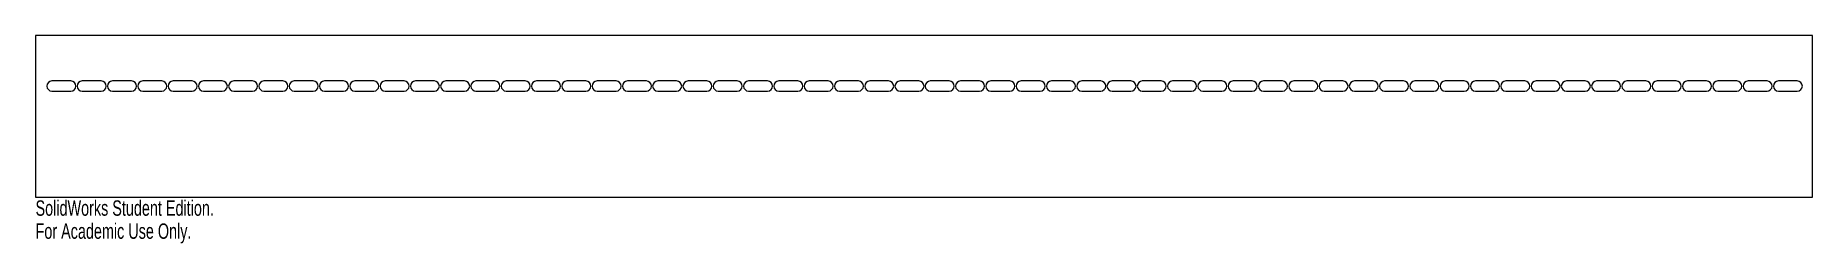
# Model space of a CAD drawing. Header units: inches. Extents: x -11 to 11, y -1.6 to 1.
import ezdxf

# ---------------------------------------------------------------- set-up
doc = ezdxf.new("R2010")
doc.units = ezdxf.units.IN
doc.header["$MEASUREMENT"] = 0
doc.styles.add('SLDTEXTSTYLE0', font='TXT', dxfattribs={"width": 0.7})

msp = doc.modelspace()

# ---------------------------------------------------------------- linework, layer by layer
at = {"color": 7, "linetype": 'Continuous', "lineweight": 15}
for p, q in [((-11, 1), (-11, -1)), ((11, 1), (-11, 1)), ((11, -1), (11, 1)), ((-10.5625, 0.4375), (-10.796875, 0.4375)), ((-10.796875, 0.3125), (-10.5625, 0.3125)), ((-10.1875, 0.4375), (-10.421875, 0.4375)), ((-10.421875, 0.3125), (-10.1875, 0.3125)), ((-9.8125, 0.4375), (-10.046875, 0.4375)), ((-10.046875, 0.3125), (-9.8125, 0.3125)), ((-9.4375, 0.4375), (-9.671875, 0.4375)), ((-9.671875, 0.3125), (-9.4375, 0.3125)), ((-9.0625, 0.4375), (-9.296875, 0.4375)), ((-9.296875, 0.3125), (-9.0625, 0.3125)), ((-8.6875, 0.4375), (-8.921875, 0.4375)), ((-8.921875, 0.3125), (-8.6875, 0.3125)), ((-8.3125, 0.4375), (-8.546875, 0.4375)), ((-8.546875, 0.3125), (-8.3125, 0.3125)), ((-7.9375, 0.4375), (-8.171875, 0.4375)), ((-8.171875, 0.3125), (-7.9375, 0.3125)), ((-7.5625, 0.4375), (-7.796875, 0.4375)), ((-7.796875, 0.3125), (-7.5625, 0.3125)), ((-7.1875, 0.4375), (-7.421875, 0.4375)), ((-7.421875, 0.3125), (-7.1875, 0.3125)), ((-6.8125, 0.4375), (-7.046875, 0.4375)), ((-7.046875, 0.3125), (-6.8125, 0.3125)), ((-6.4375, 0.4375), (-6.671875, 0.4375)), ((-6.671875, 0.3125), (-6.4375, 0.3125)), ((-6.0625, 0.4375), (-6.296875, 0.4375)), ((-6.296875, 0.3125), (-6.0625, 0.3125)), ((-5.6875, 0.4375), (-5.921875, 0.4375)), ((-5.921875, 0.3125), (-5.6875, 0.3125)), ((-5.3125, 0.4375), (-5.546875, 0.4375)), ((-5.546875, 0.3125), (-5.3125, 0.3125)), ((-4.9375, 0.4375), (-5.171875, 0.4375)), ((-5.171875, 0.3125), (-4.9375, 0.3125)), ((-4.5625, 0.4375), (-4.796875, 0.4375)), ((-4.796875, 0.3125), (-4.5625, 0.3125)), ((-4.1875, 0.4375), (-4.421875, 0.4375)), ((-4.421875, 0.3125), (-4.1875, 0.3125)), ((-3.8125, 0.4375), (-4.046875, 0.4375)), ((-4.046875, 0.3125), (-3.8125, 0.3125)), ((-3.4375, 0.4375), (-3.671875, 0.4375)), ((-3.671875, 0.3125), (-3.4375, 0.3125)), ((-3.0625, 0.4375), (-3.296875, 0.4375)), ((-3.296875, 0.3125), (-3.0625, 0.3125)), ((-2.6875, 0.4375), (-2.921875, 0.4375)), ((-2.921875, 0.3125), (-2.6875, 0.3125)), ((-2.3125, 0.4375), (-2.546875, 0.4375)), ((-2.546875, 0.3125), (-2.3125, 0.3125)), ((-1.9375, 0.4375), (-2.171875, 0.4375)), ((-2.171875, 0.3125), (-1.9375, 0.3125)), ((-1.5625, 0.4375), (-1.796875, 0.4375)), ((-1.796875, 0.3125), (-1.5625, 0.3125)), ((-1.1875, 0.4375), (-1.421875, 0.4375)), ((-1.421875, 0.3125), (-1.1875, 0.3125)), ((-0.8125, 0.4375), (-1.046875, 0.4375)), ((-1.046875, 0.3125), (-0.8125, 0.3125)), ((-0.4375, 0.4375), (-0.671875, 0.4375)), ((-0.671875, 0.3125), (-0.4375, 0.3125)), ((-0.0625, 0.4375), (-0.296875, 0.4375)), ((-0.296875, 0.3125), (-0.0625, 0.3125)), ((0.3125, 0.4375), (0.078125, 0.4375)), ((0.078125, 0.3125), (0.3125, 0.3125)), ((0.6875, 0.4375), (0.453125, 0.4375)), ((0.453125, 0.3125), (0.6875, 0.3125)), ((1.0625, 0.4375), (0.828125, 0.4375)), ((0.828125, 0.3125), (1.0625, 0.3125)), ((1.4375, 0.4375), (1.203125, 0.4375)), ((1.203125, 0.3125), (1.4375, 0.3125)), ((1.8125, 0.4375), (1.578125, 0.4375)), ((1.578125, 0.3125), (1.8125, 0.3125)), ((2.1875, 0.4375), (1.953125, 0.4375)), ((1.953125, 0.3125), (2.1875, 0.3125)), ((2.5625, 0.4375), (2.328125, 0.4375)), ((2.328125, 0.3125), (2.5625, 0.3125)), ((2.9375, 0.4375), (2.703125, 0.4375)), ((2.703125, 0.3125), (2.9375, 0.3125)), ((3.3125, 0.4375), (3.078125, 0.4375)), ((3.078125, 0.3125), (3.3125, 0.3125)), ((3.6875, 0.4375), (3.453125, 0.4375)), ((3.453125, 0.3125), (3.6875, 0.3125)), ((4.0625, 0.4375), (3.828125, 0.4375)), ((3.828125, 0.3125), (4.0625, 0.3125)), ((4.4375, 0.4375), (4.203125, 0.4375)), ((4.203125, 0.3125), (4.4375, 0.3125)), ((4.8125, 0.4375), (4.578125, 0.4375)), ((4.578125, 0.3125), (4.8125, 0.3125)), ((5.1875, 0.4375), (4.953125, 0.4375)), ((4.953125, 0.3125), (5.1875, 0.3125)), ((5.5625, 0.4375), (5.328125, 0.4375)), ((5.328125, 0.3125), (5.5625, 0.3125)), ((5.9375, 0.4375), (5.703125, 0.4375)), ((5.703125, 0.3125), (5.9375, 0.3125)), ((6.3125, 0.4375), (6.078125, 0.4375)), ((6.078125, 0.3125), (6.3125, 0.3125)), ((6.6875, 0.4375), (6.453125, 0.4375)), ((6.453125, 0.3125), (6.6875, 0.3125)), ((7.0625, 0.4375), (6.828125, 0.4375)), ((6.828125, 0.3125), (7.0625, 0.3125)), ((7.4375, 0.4375), (7.203125, 0.4375)), ((7.203125, 0.3125), (7.4375, 0.3125)), ((7.8125, 0.4375), (7.578125, 0.4375)), ((7.578125, 0.3125), (7.8125, 0.3125)), ((8.1875, 0.4375), (7.953125, 0.4375)), ((7.953125, 0.3125), (8.1875, 0.3125)), ((8.5625, 0.4375), (8.328125, 0.4375)), ((8.328125, 0.3125), (8.5625, 0.3125)), ((8.9375, 0.4375), (8.703125, 0.4375)), ((8.703125, 0.3125), (8.9375, 0.3125)), ((9.3125, 0.4375), (9.078125, 0.4375)), ((9.078125, 0.3125), (9.3125, 0.3125)), ((9.6875, 0.4375), (9.453125, 0.4375)), ((9.453125, 0.3125), (9.6875, 0.3125)), ((10.0625, 0.4375), (9.828125, 0.4375)), ((9.828125, 0.3125), (10.0625, 0.3125)), ((10.4375, 0.4375), (10.203125, 0.4375)), ((10.203125, 0.3125), (10.4375, 0.3125)), ((10.8125, 0.4375), (10.578125, 0.4375)), ((10.578125, 0.3125), (10.8125, 0.3125)), ((-11, -1), (11, -1))]:
    msp.add_line(p, q, dxfattribs=at)
for centre, start, end in [((-10.796875, 0.375), 90, 270), ((-10.5625, 0.375), 270, 90), ((-10.421875, 0.375), 90, 270), ((-10.1875, 0.375), 270, 90), ((-10.046875, 0.375), 90, 270), ((-9.8125, 0.375), 270, 90), ((-9.671875, 0.375), 90, 270), ((-9.4375, 0.375), 270, 90), ((-9.296875, 0.375), 90, 270), ((-9.0625, 0.375), 270, 90), ((-8.921875, 0.375), 90, 270), ((-8.6875, 0.375), 270, 90), ((-8.546875, 0.375), 90, 270), ((-8.3125, 0.375), 270, 90), ((-8.171875, 0.375), 90, 270), ((-7.9375, 0.375), 270, 90), ((-7.796875, 0.375), 90, 270), ((-7.5625, 0.375), 270, 90), ((-7.421875, 0.375), 90, 270), ((-7.1875, 0.375), 270, 90), ((-7.046875, 0.375), 90, 270), ((-6.8125, 0.375), 270, 90), ((-6.671875, 0.375), 90, 270), ((-6.4375, 0.375), 270, 90), ((-6.296875, 0.375), 90, 270), ((-6.0625, 0.375), 270, 90), ((-5.921875, 0.375), 90, 270), ((-5.6875, 0.375), 270, 90), ((-5.546875, 0.375), 90, 270), ((-5.3125, 0.375), 270, 90), ((-5.171875, 0.375), 90, 270), ((-4.9375, 0.375), 270, 90), ((-4.796875, 0.375), 90, 270), ((-4.5625, 0.375), 270, 90), ((-4.421875, 0.375), 90, 270), ((-4.1875, 0.375), 270, 90), ((-4.046875, 0.375), 90, 270), ((-3.8125, 0.375), 270, 90), ((-3.671875, 0.375), 90, 270), ((-3.4375, 0.375), 270, 90), ((-3.296875, 0.375), 90, 270), ((-3.0625, 0.375), 270, 90), ((-2.921875, 0.375), 90, 270), ((-2.6875, 0.375), 270, 90), ((-2.546875, 0.375), 90, 270), ((-2.3125, 0.375), 270, 90), ((-2.171875, 0.375), 90, 270), ((-1.9375, 0.375), 270, 90), ((-1.796875, 0.375), 90, 270), ((-1.5625, 0.375), 270, 90), ((-1.421875, 0.375), 90, 270), ((-1.1875, 0.375), 270, 90), ((-1.046875, 0.375), 90, 270), ((-0.8125, 0.375), 270, 90), ((-0.671875, 0.375), 90, 270), ((-0.4375, 0.375), 270, 90), ((-0.296875, 0.375), 90, 270), ((-0.0625, 0.375), 270, 90), ((0.078125, 0.375), 90, 270), ((0.3125, 0.375), 270, 90), ((0.453125, 0.375), 90, 270), ((0.6875, 0.375), 270, 90), ((0.828125, 0.375), 90, 270), ((1.0625, 0.375), 270, 90), ((1.203125, 0.375), 90, 270), ((1.4375, 0.375), 270, 90), ((1.578125, 0.375), 90, 270), ((1.8125, 0.375), 270, 90), ((1.953125, 0.375), 90, 270), ((2.1875, 0.375), 270, 90), ((2.328125, 0.375), 90, 270), ((2.5625, 0.375), 270, 90), ((2.703125, 0.375), 90, 270), ((2.9375, 0.375), 270, 90), ((3.078125, 0.375), 90, 270), ((3.3125, 0.375), 270, 90), ((3.453125, 0.375), 90, 270), ((3.6875, 0.375), 270, 90), ((3.828125, 0.375), 90, 270), ((4.0625, 0.375), 270, 90), ((4.203125, 0.375), 90, 270), ((4.4375, 0.375), 270, 90), ((4.578125, 0.375), 90, 270), ((4.8125, 0.375), 270, 90), ((4.953125, 0.375), 90, 270), ((5.1875, 0.375), 270, 90), ((5.328125, 0.375), 90, 270), ((5.5625, 0.375), 270, 90), ((5.703125, 0.375), 90, 270), ((5.9375, 0.375), 270, 90), ((6.078125, 0.375), 90, 270), ((6.3125, 0.375), 270, 90), ((6.453125, 0.375), 90, 270), ((6.6875, 0.375), 270, 90), ((6.828125, 0.375), 90, 270), ((7.0625, 0.375), 270, 90), ((7.203125, 0.375), 90, 270), ((7.4375, 0.375), 270, 90), ((7.578125, 0.375), 90, 270), ((7.8125, 0.375), 270, 90), ((7.953125, 0.375), 90, 270), ((8.1875, 0.375), 270, 90), ((8.328125, 0.375), 90, 270), ((8.5625, 0.375), 270, 90), ((8.703125, 0.375), 90, 270), ((8.9375, 0.375), 270, 90), ((9.078125, 0.375), 90, 270), ((9.3125, 0.375), 270, 90), ((9.453125, 0.375), 90, 270), ((9.6875, 0.375), 270, 90), ((9.828125, 0.375), 90, 270), ((10.0625, 0.375), 270, 90), ((10.203125, 0.375), 90, 270), ((10.4375, 0.375), 270, 90), ((10.578125, 0.375), 90, 270), ((10.8125, 0.375), 270, 90)]:
    msp.add_arc(centre, 0.0625, start, end, dxfattribs=at)

# ---------------------------------------------------------------- texts
at = {"color": 7, "linetype": 'Continuous', "char_height": 0.1903, "attachment_point": 1, "style": 'SLDTEXTSTYLE0'}
for s, insert in [('SolidWorks Student Edition.', (-11, -1.04014)), ('For Academic Use Only.', (-11, -1.32559))]:
    msp.add_mtext(s, dxfattribs=dict(at, insert=insert))

doc.saveas('drawing.dxf')
